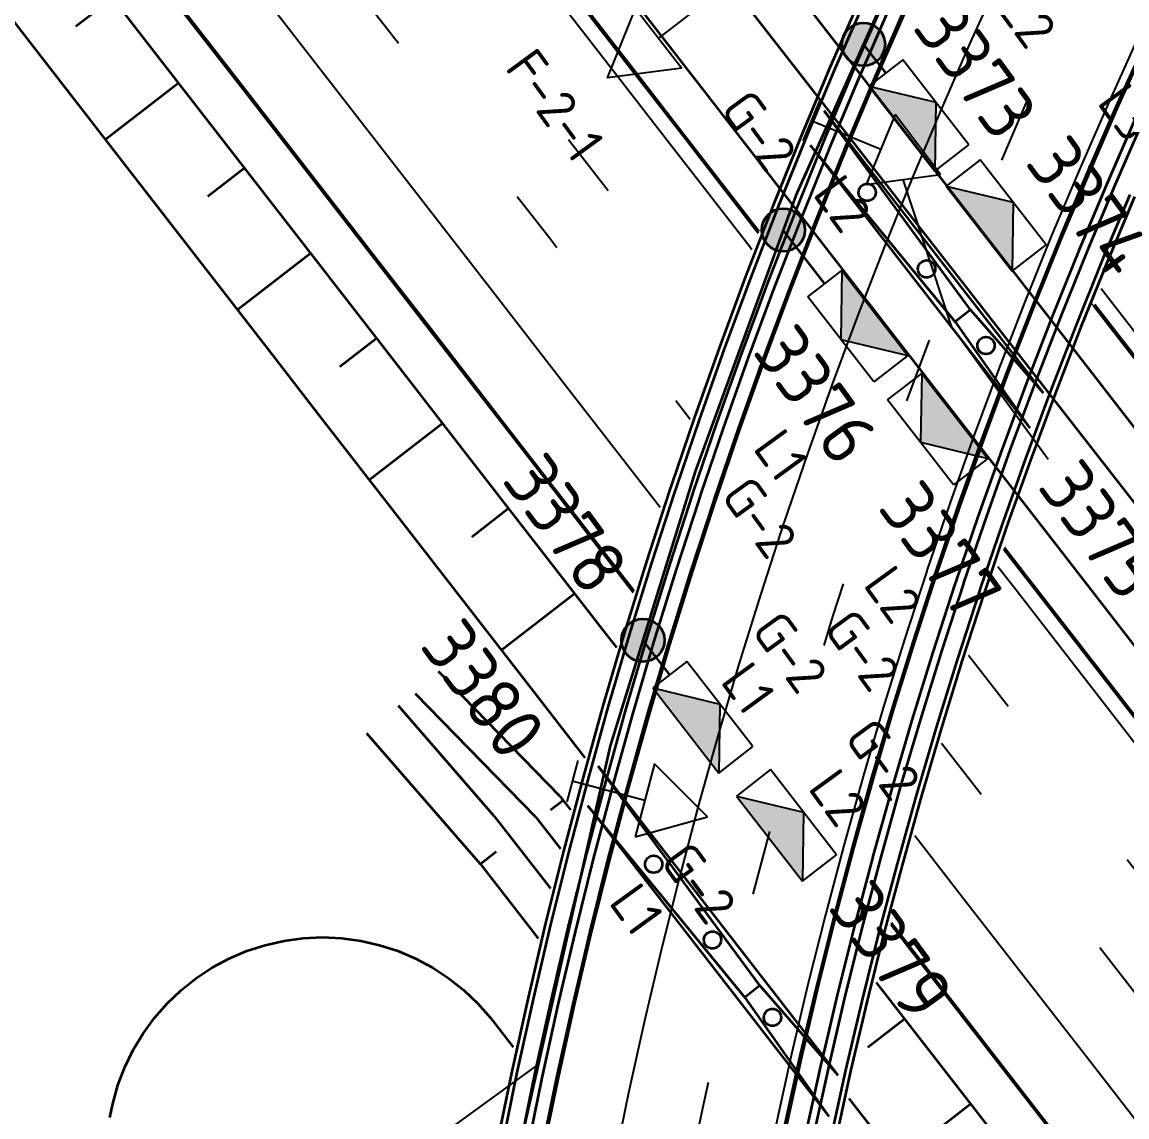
# Model space of a CAD drawing. Header units: metres. Extents: x 134219 to 139080, y 438661 to 444352.
# Drawn here: x 135218 to 135269.3, y 443316.8 to 443367.6 of the extents above; entities that cross this region are included whole.
import ezdxf

# ---------------------------------------------------------------- set-up
doc = ezdxf.new("R2010")
doc.units = ezdxf.units.M
doc.linetypes.add('13strp', pattern=[4, 1, -3])
doc.linetypes.add('39strp', pattern=[12, 3, -9])
for name, color, linetype, lineweight in [('N-WE-KL-ET-T18', 1, 'Continuous', 18), ('N-WE-KL-ET-T25', 7, 'Continuous', 25), ('N-WE-KL-ET_LS_HULPSTUK_MOF-G', 10, 'Continuous', 35), ('N-WE-KL-ET_LS_OV_ARMATUUR-S', 7, 'Continuous', 25), ('N-WE-KL-ET_LS_OV_ARMATUUR-T18', 1, 'Continuous', 25), ('N-WE-KL-ET_LS_OV_KABEL-G', 10, 'KL-LS-OV-N', 35), ('N-WE-KL-ET_LS_OV_KABEL-M', 7, 'Continuous', 18), ('N-WE-KL-ET_LS_OV_KABEL-T25', 7, 'Continuous', 25), ('Utd-geleiderail-nw', 8, 'glm a2ee v014$0$f2m40080', 35), ('Utd-ondergr-nw', 8, '13strp', 35)]:
    doc.layers.add(name, color=color, linetype=linetype, lineweight=lineweight)
doc.layers.add('N-WE-KL-ET_LS_OV_ARMATUUR-T25', color=2, linetype='Continuous')
doc.layers.add('Utd-weg-nw', color=8, linetype='Continuous')
doc.styles.add('ISO18', font='NLCS-ISO.ttf')
doc.styles.add('ISO25', font='NLCS-ISO.ttf')
doc.styles.add('NLCS-ISO', font='NLCS-ISO.ttf')
doc.linetypes.add('glm a2ee v014$0$f2m40080', pattern='A,2,-1,[160,RTW.shx,S=0.5,R=0,X=0,Y=0],-1', length=4)
doc.linetypes.add('KL-LS-OV-N', pattern='A,4,-1,[103,NLCS.SHX,S=0.75,R=0,X=0,Y=0],-1,4,-1.5,["0V",Standard,S=1,R=0,X=0,Y=-0.5],-3', length=14.5)

# ---------------------------------------------------------------- blocks, each defined once
blk = doc.blocks.new('SKL-ET_OV_ARMATUUR_HD_NATRIUM_2x250W-SO (1)')
for points in [[(-3.493, -1.757), (-6.493, 0), (-3.493, 1.757)], [(-3.493, 1.757), (-3.493, -1.757)], [(3.493, -1.757), (6.493, 0), (3.493, 1.757)], [(3.493, 1.757), (3.493, -1.757)], [(0, 1), (0, -1)], [(-3.493, 0), (0, 0)], [(3.493, 0), (0, 0)]]:
    blk.add_lwpolyline(points)
at = {"layer": 'N-WE-KL-ET_LS_OV_ARMATUUR-T18', "style": 'NLCS-ISO', "flags": 1}
for tag, p in [('TYPE_ARMATUUR', (3.075, -6.821)), ('VERMOGEN_LAMP', (3.075, -10.606)), ('SPIEGELSTAND', (3.075, -14.39)), ('HOOGTE_LICHTMAST', (3.075, -18.175)), ('UITLEGGERHOEK', (3.075, -21.959)), ('TYPE_LICHTMAST', (3.075, -25.744)), ('BOTSVRIENDELIJK', (3.075, -29.528)), ('POSITIE_LICHTMAST', (3.075, -33.313)), ('KABELAANSLUITNG', (3.075, -37.097)), ('VOEDINGSPUNT', (3.075, -48.451))]:
    blk.add_attdef(tag, p, '', height=1.8, dxfattribs=at)
at = {"layer": 'N-WE-KL-ET_LS_OV_ARMATUUR-T18', "style": 'NLCS-ISO'}
for tag, p in [('FASE-AANSLUITING_1', (3.075, -40.882)), ('FASE-AANSLUITING_2', (3.075, -44.666)), ('GROEPSNUMMER', (3.075, -52.235))]:
    blk.add_attdef(tag, p, '', height=1.8, dxfattribs=at)
at = {"layer": 'N-WE-KL-ET_LS_OV_ARMATUUR-T25', "style": 'NLCS-ISO'}
for tag, p in [('MASTNUMMER', (3.075, 7.391)), ('TYPE_SYMBOOL', (3.075, 3.606))]:
    blk.add_attdef(tag, p, '', height=2.5, dxfattribs=at)
blk = doc.blocks.new('SKL-ET_OV_ARMATUUR_SPECIAAL_1x70W-SO (1)')
blk.add_hatch(color=256).paths.add_polyline_path([(-2.5, -2), (2.5, -2), (0, 0)])
for p, q in [((-2.5, 0), (-2.5, -2)), ((2.5, 0), (-2.5, 0)), ((-2.5, -2), (0, 0)), ((0, 0), (2.5, -2)), ((2.5, -2), (2.5, 0)), ((-2.5, -2), (2.5, -2))]:
    blk.add_line(p, q)
at = {"layer": 'N-WE-KL-ET_LS_OV_ARMATUUR-T18', "style": 'NLCS-ISO', "flags": 1}
for tag, p in [('TYPE_ARMATUUR', (0, -8.681)), ('VERMOGEN_LAMP', (0, -12.465)), ('SPIEGELSTAND', (0, -16.25)), ('POSITIE_ARMATUUR', (0, -20.034)), ('KABELAANSLUITNG', (0, -23.819)), ('VOEDINGSPUNT', (0, -31.388))]:
    blk.add_attdef(tag, p, '', height=1.8, dxfattribs=at)
at = {"layer": 'N-WE-KL-ET_LS_OV_ARMATUUR-T18', "style": 'NLCS-ISO'}
for tag, p in [('FASE-AANSLUITING', (0, -27.603)), ('GROEPSNUMMER', (0, -35.172))]:
    blk.add_attdef(tag, p, '', height=1.8, dxfattribs=at)
at = {"layer": 'N-WE-KL-ET_LS_OV_ARMATUUR-T25', "style": 'NLCS-ISO'}
for tag, p, height in [('MASTNUMMER', (0, 6.36), 2.5), ('TYPE_SYMBOOL', (0, 2.575), 2.25)]:
    blk.add_attdef(tag, p, '', height=height, dxfattribs=at)
blk = doc.blocks.new('SKL-ET_HULP_MOF_AFDEKMOF_SO')
at = {"ltscale": 10}
h = blk.add_hatch(color=256, dxfattribs=at)
edge = h.paths.add_edge_path()
edge.add_arc((0, 0), 1, 0, 360)
blk.add_circle((0, 0), 1)
at = {"layer": 'N-WE-KL-ET-T18', "style": 'NLCS-ISO', "flags": 1}
for tag, p in [('OMSCHRIJVING_LEGENDA', (0, -8.431)), ('LOCATIE', (0, -12.215)), ('MASTNUMMER', (0, -16)), ('VAN', (0, -19.784)), ('NAAR', (0, -23.569)), ('AFTAKKING', (0, -27.353)), ('VOEDINGSPUNT', (0, -31.138)), ('GROEPSNUMMER', (0, -34.922)), ('POSITIE_X', (0, -38.707)), ('POSITIE_Y', (0, -42.491)), ('OVERIGE_OPMERKING(EN)_2', (0, -50.06))]:
    blk.add_attdef(tag, p, '', height=1.8, dxfattribs=at)
at = {"layer": 'N-WE-KL-ET-T18', "style": 'NLCS-ISO'}
blk.add_attdef('OVERIGE_OPMERKING(EN)_1', (0, -46.276), '', height=1.8, dxfattribs=at)
at = {"layer": 'N-WE-KL-ET-T25', "style": 'NLCS-ISO'}
blk.add_attdef('SOORT_MOF', (0, 2.715), '', height=2.25, dxfattribs=at)
blk = doc.blocks.new('SKL-ET_OV_ARMATUUR_HD_NATRIUM_1x250W-SO (3)')
for p, q in [((6.493, 0), (3.493, 1.757)), ((3.493, -1.757), (6.493, 0))]:
    blk.add_line(p, q)
for points in [[(3.493, 1.757), (3.493, -1.757)], [(0, 1), (0, -1)], [(3.493, 0), (0, 0)]]:
    blk.add_lwpolyline(points)
at = {"layer": 'N-WE-KL-ET_LS_OV_ARMATUUR-T18', "style": 'ISO18', "flags": 1}
for tag, p in [('TYPE_ARMATUUR', (3.075, -6.821)), ('VERMOGEN_LAMP', (3.075, -10.606)), ('SPIEGELSTAND', (3.075, -14.39)), ('HOOGTE_LICHTMAST', (3.075, -18.175)), ('UITLEGGERHOEK', (3.075, -21.959)), ('TYPE_LICHTMAST', (3.075, -25.744)), ('BOTSVRIENDELIJK', (3.075, -29.528)), ('POSITIE_LICHTMAST', (3.075, -33.313)), ('KABELAANSLUITNG', (3.075, -37.097)), ('VOEDINGSPUNT', (3.075, -44.666))]:
    blk.add_attdef(tag, p, '', height=1.8, dxfattribs=at)
at = {"layer": 'N-WE-KL-ET_LS_OV_ARMATUUR-T18', "style": 'ISO18'}
for tag, p in [('FASE-AANSLUITING_1', (3.075, -40.882)), ('GROEPSNUMMER', (3.075, -48.451))]:
    blk.add_attdef(tag, p, '', height=1.8, dxfattribs=at)
at = {"layer": 'N-WE-KL-ET_LS_OV_ARMATUUR-T25', "style": 'ISO25'}
for tag, p in [('MASTNUMMER', (3.075, 7.391)), ('TYPE_SYMBOOL', (3.075, 3.606))]:
    blk.add_attdef(tag, p, '', height=2.5, dxfattribs=at)

msp = doc.modelspace()

# ---------------------------------------------------------------- linework, layer by layer
at = {"layer": 'N-WE-KL-ET_LS_OV_ARMATUUR-S'}
for points in [[(135261.194, 443353.428), (135258.94, 443360.291)], [(135265.664, 443347.29), (135261.194, 443353.428)]]:
    msp.add_lwpolyline(points, dxfattribs=at)
at = {"layer": 'N-WE-KL-ET_LS_OV_KABEL-G', "flags": 128}
for points, elevation in [([(135028.791, 443628.212), (135029.429, 443628.499), (135031.215, 443626.78), (135031.77, 443626.036), (135031.717, 443624.461), (135052.283, 443604.284), (135079.826, 443576.697), (135079.681, 443576.86), (135107.02, 443546.266), (135128.475, 443521.399), (135135.828, 443512.885), (135160.14, 443483.986), (135177.303, 443462.483), (135198.671, 443435.935), (135200.352, 443433.581), (135206.963, 443425.677), (135215.588, 443414.756), (135229.59, 443396.504), (135246.512, 443374.993), (135246.49, 443375.006), (135294.884, 443312.895), (135333.287, 443263.089), (135371.731, 443213.181), (135406.65, 443167.972), (135427.92, 443140.404), (135453.984, 443108.378), (135454.935, 443105.985), (135457.196, 443102.601), (135480.28, 443072.391), (135496.144, 443052.166), (135531.445, 443005.868), (135550.731, 442980.132), (135566.747, 442957.086), (135582.351, 442934.835), (135591.75, 442921.241), (135600.66, 442908.466), (135623.1, 442873.097), (135810.94, 442567.72), (135811.574, 442566.242), (135890.003, 442440.492), (135917.509, 442397.788), (135918.361, 442396.368), (135921.308, 442391.573), (135924.118, 442387.088), (135993.388, 442276.103), (135998.088, 442268.147), (136009.985, 442249.338), (136029.664, 442217.436), (136035.64, 442207.918), (136051.526, 442183.815), (136063.882, 442163.962), (136083.422, 442134.873), (136087.677, 442128.392), (136098.452, 442110.211), (136094.165, 442107.281)], 1.814), ([(135529.9, 443571.875), (135523.79, 443568.374), (135513.946, 443562.397), (135500.618, 443554.834), (135497.127, 443552.893), (135485.442, 443546.346), (135476.713, 443541.44), (135465.438, 443534.876), (135455.272, 443529.64), (135450.451, 443527.984), (135439.153, 443522.461), (135433.339, 443519.575), (135415.868, 443511.311), (135400.803, 443504.549), (135389.184, 443499.078), (135377.101, 443493.401), (135361.318, 443485.239), (135349.162, 443477.672), (135342.125, 443472.758), (135333.617, 443466.603), (135324.792, 443459.256), (135322.366, 443457.346), (135310.064, 443446.127), (135304.584, 443440.292), (135302.487, 443438.14), (135300.612, 443436.914), (135300.632, 443436.922), (135300.606, 443436.747), (135297.969, 443433.343), (135287.537, 443419.258), (135283.531, 443413.488), (135275.252, 443401.159), (135268.552, 443390.028), (135261.769, 443377.032), (135253.948, 443359.543), (135249.283, 443346.731), (135245.327, 443333.985), (135239.582, 443308.498), (135238.411, 443302.213), (135237.077, 443299.825), (135235.322, 443288.355), (135234.738, 443284.025), (135234.363, 443271.554), (135234.551, 443258.583), (135234.553, 443258.608), (135234.172, 443256.929), (135234.544, 443246.911), (135234.533, 443246.867)], 7.177)]:
    msp.add_lwpolyline(points, dxfattribs=dict(at, elevation=elevation))
for points in [[(135258.124, 443365.236), (135257.09, 443366.569)], [(135255.298, 443355.452), (135253.366, 443357.943)], [(135248.094, 443337.294), (135246.851, 443338.897)]]:
    msp.add_lwpolyline(points, dxfattribs=at)
at = {"layer": 'N-WE-KL-ET_LS_OV_KABEL-M'}
msp.add_lwpolyline([(135267.789, 443354.406), (135267.645, 443354.591)], dxfattribs=at)
at = {"layer": 'N-WE-KL-ET_LS_OV_KABEL-T25'}
msp.add_line((135241.998, 443319.215), (135172.741, 443268.775), dxfattribs=at)
at = {"layer": 'Utd-geleiderail-nw', "linetype": 'Continuous', "flags": 128}
for points in [[(135153.764, 443496.368), (135160.104, 443488.618), (135163.871, 443483.979), (135166.412, 443480.838), (135172.685, 443473.038), (135178.931, 443465.215), (135185.151, 443457.373), (135191.349, 443449.515), (135197.528, 443441.644), (135203.69, 443433.761), (135209.839, 443425.87), (135215.978, 443417.974), (135222.111, 443410.072), (135227.604, 443402.991), (135228.241, 443402.17), (135234.369, 443394.267), (135240.497, 443386.365), (135246.626, 443378.463), (135252.754, 443370.561), (135256.902, 443365.213), (135258.883, 443362.659), (135265.011, 443354.757), (135271.139, 443346.855)], [(135148.974, 443492.431), (135155.298, 443484.701), (135159.055, 443480.075), (135161.586, 443476.945), (135167.847, 443469.161), (135174.08, 443461.354), (135180.288, 443453.527), (135186.477, 443445.681), (135192.647, 443437.82), (135198.802, 443429.946), (135204.947, 443422.062), (135211.083, 443414.168), (135217.213, 443406.271), (135222.705, 443399.191), (135223.341, 443398.37), (135229.47, 443390.468), (135235.598, 443382.566), (135241.726, 443374.664), (135247.855, 443366.762), (135252.003, 443361.413), (135253.983, 443358.86), (135260.112, 443350.958), (135266.24, 443343.055), (135272.368, 443335.153)], [(135257.982, 443368.463), (135256.587, 443365.267), (135255.236, 443362.052), (135253.93, 443358.819), (135252.67, 443355.568), (135251.454, 443352.3), (135250.284, 443349.016), (135249.176, 443345.762), (135249.155, 443345.701), (135248.082, 443342.399), (135247.05, 443339.069), (135246.064, 443335.724), (135245.125, 443332.366), (135244.232, 443328.996), (135243.386, 443325.613), (135242.588, 443322.219), (135241.837, 443318.814), (135241.133, 443315.399)], [(135270.088, 443363.077), (135268.767, 443360.05), (135267.487, 443357.005), (135266.251, 443353.943), (135265.056, 443350.863), (135263.905, 443347.768), (135262.797, 443344.656), (135261.74, 443341.555), (135261.734, 443341.536), (135260.711, 443338.389), (135259.733, 443335.235), (135258.799, 443332.067), (135257.909, 443328.886), (135257.064, 443325.693), (135256.263, 443322.489), (135255.507, 443319.274), (135254.795, 443316.049)]]:
    msp.add_lwpolyline(points, dxfattribs=at)
at = {"layer": 'Utd-ondergr-nw', "linetype": 'Continuous'}
for p, q in [((135255.272, 443363.481), (135265.424, 443350.391)), ((135262.064, 443354.233), (135255.272, 443363.481)), ((135254.608, 443361.889), (135264.809, 443348.735)), ((135254.608, 443361.889), (135261.353, 443353.682)), ((135262.064, 443354.233), (135261.353, 443353.682)), ((135262.064, 443354.233), (135265.424, 443350.391)), ((135261.353, 443353.682), (135264.809, 443348.735)), ((135242.998, 443331.66), (135237.356, 443337.447)), ((135241.878, 443330.685), (135236.295, 443336.412)), ((135239.944, 443330.731), (135235.51, 443335.847)), ((135239.306, 443328.494), (135234.039, 443334.571)), ((135244.774, 443333.041), (135255.9, 443318.695)), ((135252.286, 443322.865), (135244.774, 443333.041)), ((135244.284, 443331.226), (135255.481, 443316.788)), ((135244.284, 443331.226), (135251.575, 443322.314)), ((135252.286, 443322.865), (135255.9, 443318.695)), ((135251.575, 443322.314), (135255.481, 443316.788))]:
    msp.add_line(p, q, dxfattribs=at)
at = {"layer": 'Utd-ondergr-nw', "linetype": 'Continuous', "flags": 128}
for points in [[(135153.707, 443483.407), (135157.176, 443479.137), (135159.992, 443475.656), (135166.247, 443467.879), (135172.475, 443460.078), (135178.68, 443452.255), (135184.865, 443444.414), (135191.033, 443436.556), (135197.186, 443428.685), (135203.329, 443420.803), (135209.463, 443412.912), (135215.593, 443405.015), (135221.085, 443397.935), (135221.721, 443397.114), (135227.85, 443389.212), (135233.978, 443381.309), (135240.107, 443373.407), (135246.235, 443365.505), (135248.641, 443362.403), (135252.208, 443357.803)], [(135153.762, 443483.452), (135157.231, 443479.181), (135160.046, 443475.7), (135166.301, 443467.923), (135172.53, 443460.121), (135178.735, 443452.299), (135184.92, 443444.457), (135191.088, 443436.6), (135197.241, 443428.728), (135203.384, 443420.846), (135209.519, 443412.955), (135215.648, 443405.058), (135221.14, 443397.977), (135221.777, 443397.157), (135227.905, 443389.254), (135234.033, 443381.352), (135240.162, 443373.45), (135246.29, 443365.548), (135248.696, 443362.446), (135252.238, 443357.88)], [(135129.022, 443479.929), (135130.935, 443477.605), (135137.191, 443469.958), (135140.628, 443465.727), (135143.419, 443462.276), (135149.624, 443454.561), (135155.808, 443446.815), (135161.974, 443439.042), (135168.125, 443431.244), (135174.264, 443423.422), (135180.395, 443415.581), (135186.519, 443407.721), (135192.641, 443399.846), (135198.764, 443391.959), (135204.253, 443384.881), (135204.89, 443384.06), (135211.018, 443376.158), (135217.147, 443368.256), (135223.275, 443360.354), (135229.404, 443352.452), (135231.81, 443349.349), (135235.532, 443344.55), (135241.66, 443336.648), (135244.15, 443333.438)], [(135154.681, 443458.612), (135160.879, 443450.85), (135167.056, 443443.062), (135173.218, 443435.25), (135179.366, 443427.418), (135185.503, 443419.568), (135191.633, 443411.701), (135197.759, 443403.821), (135203.884, 443395.931), (135209.374, 443388.852), (135210.011, 443388.031), (135216.139, 443380.129), (135222.267, 443372.227), (135228.396, 443364.325), (135234.524, 443356.423), (135236.93, 443353.321), (135240.652, 443348.521), (135246.397, 443341.114)], [(135154.736, 443458.656), (135160.933, 443450.894), (135167.111, 443443.105), (135173.273, 443435.294), (135179.421, 443427.461), (135185.558, 443419.611), (135191.688, 443411.744), (135197.814, 443403.864), (135203.939, 443395.974), (135209.429, 443388.895), (135210.066, 443388.074), (135216.194, 443380.172), (135222.323, 443372.27), (135228.451, 443364.368), (135234.579, 443356.466), (135236.986, 443353.363), (135240.708, 443348.564), (135246.423, 443341.195)], [(135152.98, 443457.249), (135159.173, 443449.493), (135165.347, 443441.71), (135171.504, 443433.902), (135177.649, 443426.074), (135183.784, 443418.226), (135189.913, 443410.362), (135196.037, 443402.484), (135202.161, 443394.594), (135207.651, 443387.516), (135208.288, 443386.695), (135214.416, 443378.793), (135220.545, 443370.891), (135226.673, 443362.989), (135232.801, 443355.087), (135235.208, 443351.985), (135238.93, 443347.185), (135245.058, 443339.283), (135245.62, 443338.558)], [(135220.524, 443367.41), (135222.222, 443368.728)], [(135256.945, 443368.738), (135255.546, 443365.528), (135254.191, 443362.299), (135252.882, 443359.051), (135251.618, 443355.786), (135250.4, 443352.503), (135249.228, 443349.206), (135248.177, 443346.118), (135248.088, 443345.85), (135247.02, 443342.558), (135245.986, 443339.213), (135244.998, 443335.854), (135244.057, 443332.481), (135243.163, 443329.096), (135242.316, 443325.698), (135241.517, 443322.289), (135240.765, 443318.869), (135240.06, 443315.439), (135239.403, 443312), (135238.794, 443308.552), (135238.44, 443306.375)], [(135257.164, 443368.641), (135255.766, 443365.434), (135254.413, 443362.208), (135253.106, 443358.963), (135251.843, 443355.701), (135250.626, 443352.421), (135249.455, 443349.128), (135248.404, 443346.041), (135248.316, 443345.775), (135247.249, 443342.486), (135246.216, 443339.144), (135245.229, 443335.787), (135244.289, 443332.418), (135243.396, 443329.036), (135242.55, 443325.641), (135241.751, 443322.236), (135240.999, 443318.819), (135240.295, 443315.393), (135239.639, 443311.957), (135239.031, 443308.512), (135238.677, 443306.337)], [(135258.923, 443368.044), (135257.534, 443364.861), (135256.189, 443361.66), (135254.888, 443358.44), (135253.633, 443355.203), (135252.422, 443351.948), (135251.257, 443348.677), (135250.148, 443345.422), (135250.137, 443345.39), (135249.064, 443342.088), (135248.036, 443338.771), (135247.054, 443335.44), (135246.118, 443332.096), (135245.23, 443328.739), (135244.387, 443325.37), (135243.592, 443321.99), (135242.844, 443318.599), (135242.143, 443315.198), (135241.489, 443311.788), (135240.883, 443308.369), (135240.324, 443304.942), (135240.007, 443302.854), (135239.903, 443302.138)], [(135258.987, 443368.015), (135257.598, 443364.834), (135256.253, 443361.633), (135254.953, 443358.414), (135253.698, 443355.178), (135252.488, 443351.924), (135251.323, 443348.654), (135250.215, 443345.4), (135250.204, 443345.368), (135249.13, 443342.066), (135248.103, 443338.751), (135247.121, 443335.421), (135246.186, 443332.077), (135245.297, 443328.722), (135244.456, 443325.354), (135243.66, 443321.975), (135242.912, 443318.585), (135242.212, 443315.185), (135241.558, 443311.775), (135240.952, 443308.357), (135240.393, 443304.931), (135240.077, 443302.844), (135239.963, 443302.064)], [(135258.247, 443368.16), (135256.856, 443364.968), (135255.509, 443361.757), (135254.208, 443358.528), (135252.951, 443355.281), (135251.74, 443352.017), (135250.574, 443348.738), (135249.528, 443345.663), (135249.442, 443345.406), (135248.379, 443342.128), (135247.35, 443338.801), (135246.368, 443335.461), (135245.452, 443332.179), (135245.433, 443332.108), (135244.543, 443328.741), (135243.701, 443325.363), (135243.137, 443322.955), (135242.906, 443321.973), (135242.158, 443318.573), (135241.458, 443315.162)], [(135270.18, 443366.672), (135268.809, 443363.646), (135267.48, 443360.601), (135266.193, 443357.538), (135264.949, 443354.458), (135263.748, 443351.361), (135262.589, 443348.247), (135261.475, 443345.117), (135260.414, 443342.004), (135260.404, 443341.972), (135259.376, 443338.813), (135258.393, 443335.64), (135257.453, 443332.453), (135256.559, 443329.254), (135255.708, 443326.042), (135254.902, 443322.819), (135254.142, 443319.585), (135253.426, 443316.341)], [(135270.244, 443366.643), (135268.873, 443363.618), (135267.544, 443360.574), (135266.258, 443357.512), (135265.014, 443354.432), (135263.813, 443351.336), (135262.655, 443348.223), (135261.541, 443345.094), (135260.48, 443341.981), (135260.47, 443341.95), (135259.443, 443338.792), (135258.46, 443335.619), (135257.521, 443332.434), (135256.626, 443329.235), (135255.776, 443326.025), (135254.97, 443322.803), (135254.21, 443319.57), (135253.494, 443316.327)], [(135221.889, 443362.142), (135225.287, 443364.777)], [(135269.69, 443363.079), (135268.368, 443360.046), (135267.089, 443356.996), (135265.852, 443353.928), (135264.658, 443350.843), (135263.507, 443347.742), (135262.399, 443344.625), (135261.394, 443341.672), (135261.337, 443341.499), (135260.314, 443338.347), (135259.337, 443335.186), (135258.404, 443332.013), (135257.512, 443328.815)], [(135226.652, 443359.508), (135228.351, 443360.826)], [(135269.669, 443359.49), (135268.398, 443356.458), (135267.168, 443353.408), (135265.981, 443350.341), (135264.837, 443347.259), (135263.736, 443344.16), (135262.736, 443341.22), (135262.681, 443341.057), (135261.663, 443337.919), (135260.692, 443334.778), (135259.765, 443331.623), (135258.881, 443328.456), (135258.041, 443325.277), (135257.246, 443322.086), (135256.495, 443318.885), (135255.789, 443315.674), (135255.127, 443312.453), (135254.51, 443309.223), (135253.938, 443305.985), (135253.411, 443302.734), (135253.136, 443300.919), (135252.93, 443299.493), (135252.493, 443296.228), (135252.237, 443294.091)], [(135269.449, 443359.584), (135268.176, 443356.549), (135266.945, 443353.496), (135265.757, 443350.426), (135264.612, 443347.341), (135263.509, 443344.238), (135262.508, 443341.297), (135262.453, 443341.132), (135261.434, 443337.992), (135260.462, 443334.847), (135259.534, 443331.689), (135258.649, 443328.519), (135257.809, 443325.337), (135257.013, 443322.143), (135256.261, 443318.938), (135255.554, 443315.724)], [(135228.017, 443354.239), (135231.415, 443356.875)], [(135267.789, 443354.406), (135272.704, 443348.068), (135278.832, 443340.166), (135284.961, 443332.264), (135291.089, 443324.362), (135297.218, 443316.46), (135303.346, 443308.558), (135309.474, 443300.656), (135315.603, 443292.754), (135321.731, 443284.852), (135327.86, 443276.95), (135333.988, 443269.048), (135340.116, 443261.146), (135346.245, 443253.244)], [(135267.819, 443354.482), (135272.759, 443348.111), (135278.888, 443340.209), (135285.016, 443332.307), (135291.144, 443324.405), (135297.273, 443316.503), (135303.401, 443308.601), (135309.53, 443300.699), (135315.658, 443292.797), (135321.786, 443284.895), (135327.915, 443276.993), (135334.043, 443269.091), (135340.172, 443261.189), (135346.3, 443253.286)], [(135232.78, 443351.606), (135234.479, 443352.924)], [(135234.146, 443346.337), (135237.543, 443348.973)], [(135238.909, 443343.704), (135240.608, 443345.022)], [(135263.597, 443343.118), (135264.62, 443341.799), (135270.749, 443333.897), (135276.877, 443325.995), (135283.005, 443318.093), (135289.134, 443310.191), (135295.262, 443302.289), (135301.391, 443294.387), (135307.519, 443286.485), (135313.647, 443278.583), (135319.776, 443270.68), (135325.904, 443262.778), (135332.032, 443254.876), (135338.161, 443246.974)], [(135263.624, 443343.198), (135264.675, 443341.842), (135270.804, 443333.94), (135276.932, 443326.038), (135283.061, 443318.136), (135289.189, 443310.234), (135295.317, 443302.332), (135301.446, 443294.43), (135307.574, 443286.528), (135313.703, 443278.625), (135319.831, 443270.723), (135325.959, 443262.821), (135332.088, 443254.919), (135338.216, 443247.017)], [(135240.274, 443338.435), (135243.672, 443341.071)], [(135242.998, 443331.66), (135243.495, 443331.019)], [(135242.558, 443331.017), (135243.144, 443331.471)], [(135239.944, 443330.731), (135242.554, 443327.365)], [(135241.878, 443330.685), (135243.022, 443329.21)], [(135240.046, 443329.069), (135239.306, 443328.494)], [(135239.306, 443328.494), (135241.985, 443325.04)], [(135257.518, 443328.837), (135256.671, 443325.629), (135255.871, 443322.419), (135255.326, 443320.096), (135255.115, 443319.199), (135254.405, 443315.968), (135253.739, 443312.728), (135253.119, 443309.479), (135252.543, 443306.221), (135252.013, 443302.954), (135251.736, 443301.126), (135251.529, 443299.688), (135251.15, 443296.861), (135251.089, 443296.406), (135250.695, 443293.121), (135250.347, 443289.832), (135250.254, 443288.812), (135251.587, 443288.671), (135252.229, 443294.029)], [(135258.358, 443325.691), (135259.038, 443324.815), (135265.166, 443316.913), (135271.294, 443309.011), (135277.423, 443301.109), (135283.551, 443293.206), (135289.68, 443285.304), (135295.808, 443277.402), (135301.936, 443269.5), (135308.065, 443261.598), (135314.193, 443253.696)], [(135258.38, 443325.776), (135259.093, 443324.858), (135265.221, 443316.956), (135271.35, 443309.054), (135277.478, 443301.151), (135283.607, 443293.249), (135289.735, 443285.347), (135295.863, 443277.445), (135301.992, 443269.543), (135308.12, 443261.641), (135314.249, 443253.739)], [(135222.11, 443316.736), (135222.237, 443317.37), (135222.478, 443318.231), (135222.796, 443319.067), (135223.187, 443319.871), (135223.648, 443320.637), (135224.176, 443321.359), (135224.766, 443322.03), (135225.414, 443322.647), (135226.114, 443323.203), (135226.861, 443323.694), (135227.649, 443324.117), (135228.471, 443324.467), (135229.322, 443324.743), (135230.194, 443324.941), (135231.08, 443325.061), (135231.973, 443325.101), (135232.866, 443325.061), (135233.753, 443324.942), (135234.624, 443324.744), (135235.475, 443324.469), (135236.298, 443324.119), (135237.086, 443323.697), (135237.834, 443323.206), (135238.534, 443322.65), (135239.182, 443322.034), (135239.773, 443321.363), (135239.878, 443321.229), (135240.83, 443320.001)], [(135257.679, 443323.009), (135263.443, 443315.577), (135269.572, 443307.675), (135275.7, 443299.773), (135281.829, 443291.87), (135287.957, 443283.968), (135294.085, 443276.066), (135300.214, 443268.164), (135306.342, 443260.262), (135312.471, 443252.36)], [(135257.294, 443319.998), (135258.993, 443321.315)], [(135256.415, 443317.623), (135260.046, 443312.941), (135266.174, 443305.039), (135272.302, 443297.137), (135278.431, 443289.235), (135284.559, 443281.333), (135290.687, 443273.431), (135296.816, 443265.529), (135302.944, 443257.627), (135309.073, 443249.725)], [(135258.659, 443314.729), (135262.057, 443317.364)]]:
    msp.add_lwpolyline(points, dxfattribs=at)
at = {"layer": 'Utd-ondergr-nw', "linetype": 'Continuous', "ltscale": 0.3}
msp.add_lwpolyline([(135252.286, 443322.865), (135251.575, 443322.314)], dxfattribs=at)
at = {"layer": 'Utd-ondergr-nw', "linetype": 'Continuous'}
for centre in [(135257.262, 443359.692), (135260.019, 443356.136), (135262.777, 443352.58), (135247.35, 443328.496), (135250.079, 443324.978), (135252.866, 443321.384)]:
    msp.add_circle(centre, 0.4, dxfattribs=at)
at = {"layer": 'Utd-weg-nw', "linetype": '39strp', "flags": 128}
for points in [[(134972.859, 443666.555), (134978.725, 443661.261), (134979.343, 443660.702), (134986.71, 443654), (134994.045, 443647.268), (135001.345, 443640.503), (135008.606, 443633.702), (135015.826, 443626.863), (135023.002, 443619.984), (135027.175, 443615.942), (135030.131, 443613.06), (135037.214, 443606.09), (135044.25, 443599.073), (135051.239, 443592.009), (135056.173, 443586.965), (135058.181, 443584.899), (135065.075, 443577.743), (135071.921, 443570.54), (135078.719, 443563.293), (135085.469, 443556), (135092.17, 443548.662), (135098.821, 443541.28), (135105.424, 443533.854), (135111.977, 443526.383), (135113.473, 443524.663), (135118.48, 443518.869), (135124.939, 443511.311), (135131.354, 443503.711), (135137.73, 443496.073), (135144.069, 443488.399), (135150.373, 443480.692), (135153.835, 443476.43), (135156.646, 443472.955), (135162.891, 443465.19), (135169.111, 443457.4), (135175.308, 443449.588), (135181.486, 443441.755), (135187.648, 443433.905), (135193.796, 443426.04), (135199.935, 443418.162), (135206.067, 443410.274), (135212.196, 443402.379), (135217.687, 443395.299), (135218.323, 443394.478), (135224.452, 443386.576), (135230.58, 443378.674), (135236.709, 443370.772), (135242.837, 443362.87), (135245.243, 443359.768), (135248.965, 443354.968), (135250.431, 443353.078)], [(134970.518, 443663.954), (134976.376, 443658.667), (134976.993, 443658.109), (134984.349, 443651.416), (134991.672, 443644.695), (134998.959, 443637.942), (135006.207, 443631.154), (135013.412, 443624.329), (135020.572, 443617.465), (135024.736, 443613.433), (135027.685, 443610.558), (135034.751, 443603.604), (135041.77, 443596.603), (135048.743, 443589.556), (135053.665, 443584.524), (135055.668, 443582.462), (135062.546, 443575.323), (135069.376, 443568.137), (135076.158, 443560.907), (135082.892, 443553.631), (135089.577, 443546.311), (135096.213, 443538.946), (135102.8, 443531.537), (135109.338, 443524.084), (135110.831, 443522.368), (135115.827, 443516.587), (135122.271, 443509.045), (135128.674, 443501.461), (135135.037, 443493.837), (135141.365, 443486.177), (135147.659, 443478.482), (135151.116, 443474.226), (135153.923, 443470.756), (135160.16, 443463.002), (135166.372, 443455.221), (135172.563, 443447.417), (135178.735, 443439.591), (135184.892, 443431.747), (135191.037, 443423.887), (135197.173, 443416.013), (135203.303, 443408.128), (135209.43, 443400.234), (135214.921, 443393.154), (135215.558, 443392.333), (135221.686, 443384.431), (135227.815, 443376.529), (135233.943, 443368.627), (135240.071, 443360.725), (135242.478, 443357.623), (135246.2, 443352.823), (135249.038, 443349.163)], [(135295.247, 443415.387), (135294.522, 443414.447), (135292.485, 443411.755), (135290.485, 443409.034), (135288.524, 443406.286), (135286.6, 443403.511), (135284.716, 443400.71), (135282.87, 443397.882), (135281.064, 443395.03), (135279.298, 443392.152), (135277.572, 443389.25), (135275.886, 443386.325), (135274.241, 443383.376), (135272.637, 443380.405), (135271.075, 443377.412), (135269.554, 443374.397), (135268.076, 443371.362), (135266.639, 443368.306), (135265.246, 443365.231), (135263.895, 443362.137), (135262.587, 443359.024), (135261.323, 443355.893), (135260.102, 443352.745), (135258.925, 443349.581), (135257.792, 443346.4), (135256.714, 443343.236), (135256.703, 443343.204), (135255.659, 443339.993), (135254.66, 443336.768), (135253.705, 443333.53), (135252.795, 443330.278), (135251.931, 443327.014), (135251.112, 443323.739), (135250.339, 443320.452), (135249.612, 443317.155), (135248.93, 443313.848), (135248.294, 443310.532), (135247.705, 443307.208), (135247.161, 443303.875), (135246.854, 443301.845), (135246.664, 443300.536), (135246.214, 443297.19), (135245.913, 443294.732)], [(135261.97, 443338.199), (135267.351, 443331.262), (135273.479, 443323.36), (135279.607, 443315.458), (135285.736, 443307.556), (135291.864, 443299.654), (135297.993, 443291.751), (135304.121, 443283.849), (135310.249, 443275.947), (135316.378, 443268.045), (135322.506, 443260.143), (135328.635, 443252.241), (135334.763, 443244.339), (135340.891, 443236.437), (135347.02, 443228.535), (135353.148, 443220.633), (135359.277, 443212.731), (135365.405, 443204.829), (135371.533, 443196.927), (135377.662, 443189.025), (135383.79, 443181.122), (135389.919, 443173.22), (135396.047, 443165.318), (135402.175, 443157.416), (135408.304, 443149.514), (135414.432, 443141.612), (135420.561, 443133.71), (135426.689, 443125.808), (135427.297, 443125.024)], [(135260.709, 443334.115), (135264.585, 443329.117), (135270.713, 443321.215), (135276.842, 443313.313), (135282.97, 443305.411), (135289.099, 443297.509), (135295.227, 443289.607), (135301.355, 443281.704), (135307.484, 443273.802), (135313.612, 443265.9), (135319.74, 443257.998), (135325.869, 443250.096), (135331.997, 443242.194), (135338.126, 443234.292), (135344.254, 443226.39), (135350.382, 443218.488), (135356.511, 443210.586), (135362.639, 443202.684), (135368.768, 443194.782), (135374.896, 443186.88), (135381.024, 443178.978), (135387.153, 443171.075), (135393.281, 443163.173), (135399.41, 443155.271), (135405.538, 443147.369), (135411.666, 443139.467), (135417.795, 443131.565), (135423.923, 443123.663), (135425.36, 443121.81)]]:
    msp.add_lwpolyline(points, dxfattribs=at)
at = {"layer": 'Utd-weg-nw', "linetype": 'Continuous', "flags": 128}
for points in [[(135153.165, 443482.965), (135156.632, 443478.697), (135159.447, 443475.217), (135165.7, 443467.441), (135171.928, 443459.642), (135178.131, 443451.821), (135184.315, 443443.981), (135190.482, 443436.125), (135196.634, 443428.255), (135202.776, 443420.373), (135208.91, 443412.483), (135215.04, 443404.586), (135220.532, 443397.506), (135221.168, 443396.685), (135227.297, 443388.783), (135233.425, 443380.881), (135239.553, 443372.978), (135245.682, 443365.076), (135248.088, 443361.974), (135251.81, 443357.174), (135251.914, 443357.04)], [(135151.122, 443468.495), (135157.35, 443460.751), (135163.555, 443452.979), (135169.739, 443445.183), (135175.906, 443437.365), (135182.058, 443429.527), (135188.199, 443421.672), (135194.332, 443413.802), (135200.46, 443405.919), (135206.586, 443398.027), (135212.076, 443390.948), (135212.713, 443390.127), (135218.841, 443382.225), (135224.97, 443374.323), (135231.098, 443366.421), (135237.227, 443358.519), (135239.633, 443355.416), (135243.355, 443350.617), (135247.658, 443345.068)], [(135263.462, 443369.773), (135262.048, 443366.654), (135260.677, 443363.515), (135259.351, 443360.357), (135258.068, 443357.182), (135256.83, 443353.988), (135255.636, 443350.778), (135254.487, 443347.552), (135253.393, 443344.342), (135253.382, 443344.31), (135252.323, 443341.053), (135251.309, 443337.781), (135250.341, 443334.496), (135249.418, 443331.198), (135248.542, 443327.887), (135247.711, 443324.564), (135246.927, 443321.23), (135246.189, 443317.885), (135245.497, 443314.531)], [(135269.817, 443366.84), (135268.443, 443363.809), (135267.112, 443360.759), (135265.823, 443357.691), (135264.577, 443354.605), (135263.374, 443351.503), (135262.214, 443348.384), (135261.097, 443345.249), (135260.034, 443342.13), (135260.024, 443342.099), (135258.995, 443338.934), (135258.01, 443335.755), (135257.069, 443332.564), (135256.173, 443329.359), (135255.321, 443326.142), (135254.514, 443322.913), (135253.752, 443319.674), (135253.035, 443316.425)], [(135268.122, 443355.234), (135273.312, 443348.54), (135279.441, 443340.638), (135285.569, 443332.736), (135291.698, 443324.834), (135297.826, 443316.932), (135303.954, 443309.03), (135310.083, 443301.128), (135316.211, 443293.226), (135322.34, 443285.324), (135328.468, 443277.422), (135334.596, 443269.52), (135340.725, 443261.618), (135346.853, 443253.715)], [(135263.326, 443342.325), (135264.067, 443341.37), (135270.195, 443333.468), (135276.324, 443325.566), (135282.452, 443317.664), (135288.581, 443309.762), (135294.709, 443301.86), (135300.837, 443293.958), (135306.966, 443286.056), (135313.094, 443278.154), (135319.223, 443270.251), (135325.351, 443262.349), (135331.479, 443254.447)], [(135259.473, 443329.834), (135261.74, 443326.911), (135267.869, 443319.009), (135273.997, 443311.107), (135280.125, 443303.204), (135286.254, 443295.302), (135292.382, 443287.4), (135298.511, 443279.498), (135304.639, 443271.596), (135310.767, 443263.694), (135316.896, 443255.792), (135323.024, 443247.89)]]:
    msp.add_lwpolyline(points, dxfattribs=at)

# ---------------------------------------------------------------- block references
at = {"layer": 'N-WE-KL-ET_LS_HULPSTUK_MOF-G'}
for p in [(135257.09, 443366.569), (135253.366, 443357.943), (135246.851, 443338.897)]:
    msp.add_blockref('SKL-ET_HULP_MOF_AFDEKMOF_SO', p, dxfattribs=at)
at = {"layer": 'N-WE-KL-ET_LS_OV_ARMATUUR-S'}
ref = msp.add_blockref('SKL-ET_OV_ARMATUUR_HD_NATRIUM_2x250W-SO (1)', (135250.344, 443368.99, 2.153), dxfattribs=dict(at, rotation=37.81840331144248))
ref.add_attrib('MASTNUMMER', '3208', (135245.953, 443378.351, 2.153), dxfattribs={"layer": 'N-WE-KL-ET_LS_OV_ARMATUUR-T25', "height": 2.5, "rotation": 306.066, "style": 'ISO25'})
ref.add_attrib('FASE-AANSLUITING_1', 'L2', (135252.345, 443376.447, 2.153), dxfattribs={"layer": 'N-WE-KL-ET_LS_OV_ARMATUUR-T18', "height": 1.8, "rotation": 306.066, "style": 'ISO18'})
ref.add_attrib('FASE-AANSLUITING_2', 'L3', (135243.367, 443370.28, 2.153), dxfattribs={"layer": 'N-WE-KL-ET_LS_OV_ARMATUUR-T18', "height": 1.8, "rotation": 306.066, "style": 'ISO18'})
ref.add_attrib('GROEPSNUMMER', 'F-2-1', (135240.395, 443365.473, 2.153), dxfattribs={"layer": 'N-WE-KL-ET_LS_OV_ARMATUUR-T18', "height": 1.8, "rotation": 306.066, "style": 'ISO18'})
ref = msp.add_blockref('SKL-ET_OV_ARMATUUR_SPECIAAL_1x70W-SO (1)', (135260.446, 443363.874), dxfattribs=dict(at, rotation=307.795105102368))
ref.add_attrib('MASTNUMMER', '3373', (135259.312, 443367.344), dxfattribs={"layer": 'N-WE-KL-ET_LS_OV_ARMATUUR-T25', "height": 2.5, "rotation": 306.066, "style": 'ISO25'})
ref.add_attrib('FASE-AANSLUITING_1', 'L2', (135263.27, 443368.169), dxfattribs={"layer": 'N-WE-KL-ET_LS_OV_ARMATUUR-T18', "height": 1.8, "rotation": 306.066, "style": 'ISO18'})
ref.add_attrib('GROEPSNUMMER', 'G-2', (135265.292, 443371.167), dxfattribs={"layer": 'N-WE-KL-ET_LS_OV_ARMATUUR-T18', "height": 1.8, "rotation": 306.066, "style": 'ISO18'})
ref = msp.add_blockref('SKL-ET_OV_ARMATUUR_SPECIAAL_1x70W-SO (1)', (135264.046, 443359.232), dxfattribs=dict(at, rotation=307.795105102368))
ref.add_attrib('MASTNUMMER', '3374', (135264.542, 443361.061), dxfattribs={"layer": 'N-WE-KL-ET_LS_OV_ARMATUUR-T25', "height": 2.5, "rotation": 306.066, "style": 'ISO25'})
ref.add_attrib('FASE-AANSLUITING_1', 'L3', (135267.886, 443363.858), dxfattribs={"layer": 'N-WE-KL-ET_LS_OV_ARMATUUR-T18', "height": 1.8, "rotation": 306.066, "style": 'ISO18'})
ref.add_attrib('GROEPSNUMMER', 'G-2', (135269.63, 443366.501), dxfattribs={"layer": 'N-WE-KL-ET_LS_OV_ARMATUUR-T18', "height": 1.8, "rotation": 306.066, "style": 'ISO18'})
ref = msp.add_blockref('SKL-ET_OV_ARMATUUR_HD_NATRIUM_1x250W-SO (3)', (135254.664, 443363.014), dxfattribs=dict(at, rotation=337.4874635020384))
ref.add_attrib('MASTNUMMER', '3375', (135265.113, 443346.024), dxfattribs={"layer": 'N-WE-KL-ET_LS_OV_ARMATUUR-T25', "height": 2.5, "rotation": 306.066, "style": 'ISO25'})
ref.add_attrib('FASE-AANSLUITING_1', 'L2', (135254.682, 443359.611), dxfattribs={"layer": 'N-WE-KL-ET_LS_OV_ARMATUUR-T18', "height": 1.8, "rotation": 306.066, "style": 'ISO18'})
ref.add_attrib('GROEPSNUMMER', 'G-2', (135250.398, 443363.545), dxfattribs={"layer": 'N-WE-KL-ET_LS_OV_ARMATUUR-T18', "height": 1.8, "rotation": 306.066, "style": 'ISO18'})
ref = msp.add_blockref('SKL-ET_OV_ARMATUUR_SPECIAAL_1x70W-SO (1)', (135256.04, 443352.863), dxfattribs=dict(at, xscale=-1, rotation=127.7951051023051))
ref.add_attrib('MASTNUMMER', '3376', (135251.888, 443352.289), dxfattribs={"layer": 'N-WE-KL-ET_LS_OV_ARMATUUR-T25', "height": 2.5, "rotation": 306.066, "style": 'ISO25'})
ref.add_attrib('FASE-AANSLUITING_1', 'L1', (135251.908, 443347.809), dxfattribs={"layer": 'N-WE-KL-ET_LS_OV_ARMATUUR-T18', "height": 1.8, "rotation": 306.066, "style": 'ISO18'})
ref.add_attrib('GROEPSNUMMER', 'G-2', (135250.421, 443345.599), dxfattribs={"layer": 'N-WE-KL-ET_LS_OV_ARMATUUR-T18', "height": 1.8, "rotation": 306.066, "style": 'ISO18'})
ref = msp.add_blockref('SKL-ET_OV_ARMATUUR_SPECIAAL_1x70W-SO (1)', (135259.743, 443348.087), dxfattribs=dict(at, xscale=-1, rotation=127.7951051023051))
ref.add_attrib('MASTNUMMER', '3377', (135257.705, 443345.044), dxfattribs={"layer": 'N-WE-KL-ET_LS_OV_ARMATUUR-T25', "height": 2.5, "rotation": 306.066, "style": 'ISO25'})
ref.add_attrib('FASE-AANSLUITING_1', 'L2', (135257.026, 443341.467), dxfattribs={"layer": 'N-WE-KL-ET_LS_OV_ARMATUUR-T18', "height": 1.8, "rotation": 306.066, "style": 'ISO18'})
ref.add_attrib('GROEPSNUMMER', 'G-2', (135255.189, 443339.433), dxfattribs={"layer": 'N-WE-KL-ET_LS_OV_ARMATUUR-T18', "height": 1.8, "rotation": 306.066, "style": 'ISO18'})
ref = msp.add_blockref('SKL-ET_OV_ARMATUUR_SPECIAAL_1x70W-SO (1)', (135250.417, 443335.931), dxfattribs=dict(at, rotation=307.795105102368))
ref.add_attrib('MASTNUMMER', '3378', (135240.252, 443346.322), dxfattribs={"layer": 'N-WE-KL-ET_LS_OV_ARMATUUR-T25', "height": 2.5, "rotation": 306.066, "style": 'ISO25'})
ref.add_attrib('FASE-AANSLUITING_1', 'L1', (135250.398, 443336.985), dxfattribs={"layer": 'N-WE-KL-ET_LS_OV_ARMATUUR-T18', "height": 1.8, "rotation": 306.066, "style": 'ISO18'})
ref.add_attrib('GROEPSNUMMER', 'G-2', (135251.837, 443339.342), dxfattribs={"layer": 'N-WE-KL-ET_LS_OV_ARMATUUR-T18', "height": 1.8, "rotation": 306.066, "style": 'ISO18'})
ref = msp.add_blockref('SKL-ET_OV_ARMATUUR_HD_NATRIUM_1x250W-SO (3)', (135243.569, 443332.352), dxfattribs=dict(at, rotation=345.1688970483287))
ref.add_attrib('MASTNUMMER', '3380', (135236.442, 443338.632), dxfattribs={"layer": 'N-WE-KL-ET_LS_OV_ARMATUUR-T25', "height": 2.5, "rotation": 306.066, "style": 'ISO25'})
ref.add_attrib('FASE-AANSLUITING_1', 'L1', (135245.216, 443326.721), dxfattribs={"layer": 'N-WE-KL-ET_LS_OV_ARMATUUR-T18', "height": 1.8, "rotation": 306.066, "style": 'ISO18'})
ref.add_attrib('GROEPSNUMMER', 'G-2', (135247.6, 443328.625), dxfattribs={"layer": 'N-WE-KL-ET_LS_OV_ARMATUUR-T18', "height": 1.8, "rotation": 306.066, "style": 'ISO18'})
ref = msp.add_blockref('SKL-ET_OV_ARMATUUR_SPECIAAL_1x70W-SO (1)', (135254.31, 443330.911), dxfattribs=dict(at, rotation=307.795105102368))
ref.add_attrib('MASTNUMMER', '3379', (135255.382, 443326.485), dxfattribs={"layer": 'N-WE-KL-ET_LS_OV_ARMATUUR-T25', "height": 2.5, "rotation": 306.066, "style": 'ISO25'})
ref.add_attrib('FASE-AANSLUITING_1', 'L2', (135254.466, 443332.027), dxfattribs={"layer": 'N-WE-KL-ET_LS_OV_ARMATUUR-T18', "height": 1.8, "rotation": 306.066, "style": 'ISO18'})
ref.add_attrib('GROEPSNUMMER', 'G-2', (135256.157, 443334.365), dxfattribs={"layer": 'N-WE-KL-ET_LS_OV_ARMATUUR-T18', "height": 1.8, "rotation": 306.066, "style": 'ISO18'})

doc.saveas('drawing.dxf')
